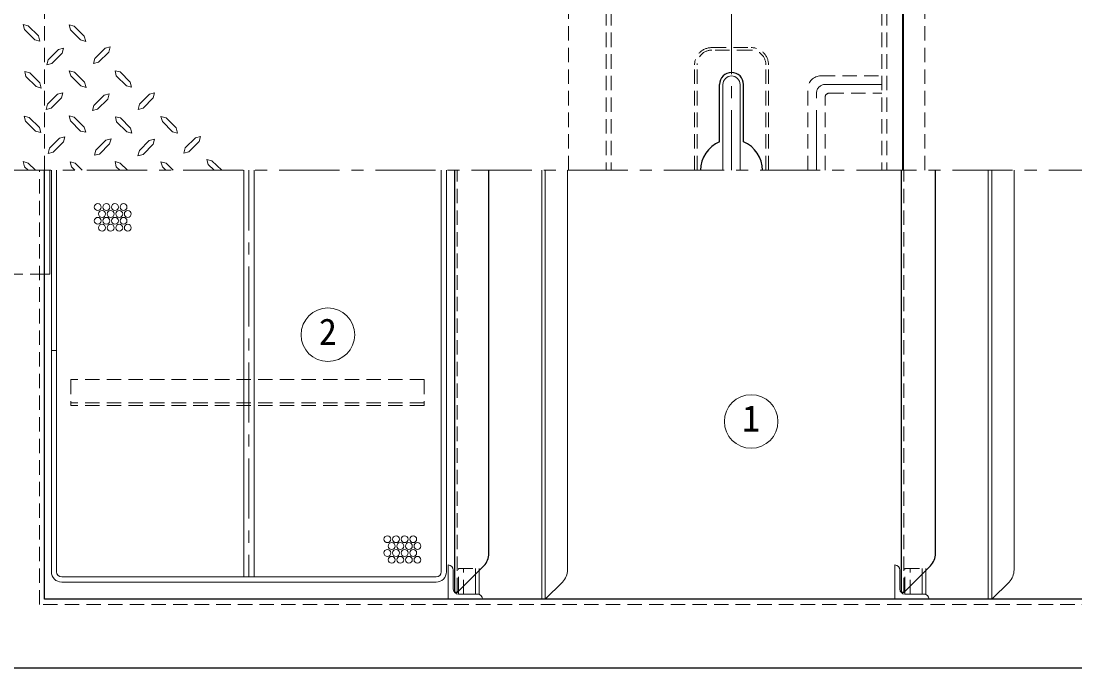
# Model space of a CAD drawing. Units: millimetres at full size, sheet at 1:7; details may follow other scales. Extents: x -1487 to 1348, y -983 to 984.
# Drawn here: x -844 to -230, y 226 to 602 of the extents above; entities that cross this region are included whole.
import ezdxf
from ezdxf.enums import TextEntityAlignment as Align

# ---------------------------------------------------------------- set-up
doc = ezdxf.new("R2010")
doc.units = ezdxf.units.MM
doc.header["$LTSCALE"] = 7
doc.linetypes.add('CHAIN1', pattern=[8, 5, -1, 1, -1])
doc.linetypes.add('DASHED1', pattern=[1.8, 1.2, -0.6])
doc.layers.add('0-A', color=4, linetype='Continuous', lineweight=9)
doc.styles.add('ＭＳ ゴシック', font='')
doc.styles.get('ＭＳ ゴシック').set_extended_font_data('MS Gothic')

msp = doc.modelspace()

# ---------------------------------------------------------------- linework, layer by layer
at = {"layer": '0-A', "color": 1, "lineweight": 40}
msp.add_line((-329.857, 515.513), (-329.857, 799.513), dxfattribs=at)
at = {"layer": '0-A', "color": 7, "linetype": 'DASHED1', "lineweight": 18}
for p, q in [((-524.857, 515.513), (-524.857, 756.513)), ((-499.857, 759.513), (-499.857, 515.513)), ((-342.357, 759.513), (-342.357, 515.513)), ((-317.357, 515.513), (-317.357, 756.513)), ((-441.357, 587.013), (-418.357, 587.013)), ((-418.357, 585.513), (-441.357, 585.513)), ((-451.357, 515.513), (-451.357, 577.013)), ((-449.857, 515.513), (-449.857, 577.013)), ((-409.857, 515.513), (-409.857, 577.013)), ((-408.357, 515.513), (-408.357, 577.013)), ((-377.857, 570.513), (-342.357, 570.513)), ((-385.357, 515.513), (-385.357, 563.013)), ((-372.857, 560.513), (-342.357, 560.513)), ((-375.357, 515.513), (-375.357, 558.013)), ((-832.857, 262.513), (-832.857, 515.513)), ((-589.607, 269.529), (-589.607, 515.513)), ((-329.607, 269.529), (-329.607, 515.513)), ((173.143, 262.513), (-832.857, 262.513))]:
    msp.add_line(p, q, dxfattribs=at)
at = {"layer": '0-A', "linetype": 'DASHED1'}
for p, q in [((-502.857, 759.513), (-502.857, 515.513)), ((-339.357, 759.513), (-339.357, 515.513)), ((-829.857, 515.513), (-829.857, 637.61)), ((-829.857, 455.013), (-869.857, 455.013)), ((-814.566, 393.513), (-814.566, 378.513)), ((-608.857, 393.513), (-814.566, 393.513)), ((-608.857, 393.513), (-608.857, 378.513)), ((-608.857, 380.013), (-814.566, 380.013)), ((-608.857, 378.513), (-814.566, 378.513)), ((-588.857, 270.279), (-588.857, 283.513)), ((-588.857, 283.513), (-576.702, 283.513)), ((-585.857, 268.513), (-585.857, 283.513)), ((-578.859, 280.277), (-578.859, 283.513)), ((-576.702, 283.513), (-576.702, 282.434)), ((-328.857, 270.279), (-328.857, 283.513)), ((-328.857, 283.513), (-316.702, 283.513)), ((-325.857, 268.513), (-325.857, 283.513)), ((-318.859, 280.277), (-318.859, 283.513)), ((-316.702, 283.513), (-316.702, 282.434))]:
    msp.add_line(p, q, dxfattribs=at)
at = {"layer": '0-A', "linetype": 'CHAIN1'}
for p, q in [((-429.857, 515.513), (-429.857, 650.513)), ((-375.357, 565.513), (-342.357, 565.513)), ((-380.357, 515.513), (-380.357, 560.513)), ((-973.191, 515.513), (500.143, 515.513)), ((-710.857, 515.513), (-710.857, 278.513))]:
    msp.add_line(p, q, dxfattribs=at)
at = {"layer": '0-A'}
for p, q in [((-835.592, 591.544), (-841.592, 597.544)), ((-833.436, 593.794), (-839.342, 599.701)), ((-808.873, 591.451), (-814.779, 597.357)), ((-806.717, 593.607), (-812.529, 599.513)), ((-835.592, 591.544), (-832.686, 590.794)), ((-833.436, 593.794), (-832.686, 590.794)), ((-808.873, 591.451), (-805.873, 590.607)), ((-806.717, 593.607), (-805.873, 590.607)), ((-821.811, 585.826), (-827.717, 579.919)), ((-819.654, 583.669), (-825.561, 577.763)), ((-821.811, 585.826), (-818.811, 586.669)), ((-819.654, 583.669), (-818.811, 586.669)), ((-794.623, 586.576), (-800.529, 580.669)), ((-792.467, 584.419), (-798.373, 578.513)), ((-794.623, 586.576), (-791.623, 587.419)), ((-792.467, 584.419), (-791.623, 587.419)), ((-828.561, 577.013), (-827.717, 579.919)), ((-825.561, 577.763), (-828.561, 577.013)), ((-801.279, 577.669), (-800.529, 580.669)), ((-798.373, 578.513), (-801.279, 577.669)), ((-832.498, 566.419), (-838.404, 572.326)), ((-806.529, 566.794), (-812.436, 572.701)), ((-779.904, 566.888), (-785.811, 572.794)), ((-834.654, 564.263), (-840.654, 570.169)), ((-832.498, 566.419), (-831.748, 563.419)), ((-808.686, 564.638), (-814.592, 570.544)), ((-808.686, 564.638), (-805.686, 563.794)), ((-806.529, 566.794), (-805.686, 563.794)), ((-782.061, 564.732), (-788.061, 570.638)), ((-782.061, 564.732), (-779.154, 563.888)), ((-779.904, 566.888), (-779.154, 563.888)), ((-834.654, 564.263), (-831.748, 563.419)), ((-822.279, 559.857), (-828.092, 553.951)), ((-822.279, 559.857), (-819.279, 560.607)), ((-820.029, 557.701), (-819.279, 560.607)), ((-795.186, 559.201), (-801.092, 553.294)), ((-795.186, 559.201), (-792.186, 560.044)), ((-793.029, 557.044), (-792.186, 560.044)), ((-768.748, 559.857), (-774.654, 553.951)), ((-768.748, 559.857), (-765.748, 560.607)), ((-766.592, 557.701), (-765.748, 560.607)), ((-820.029, 557.701), (-825.936, 551.701)), ((-801.842, 550.294), (-801.092, 553.294)), ((-766.592, 557.701), (-772.498, 551.701)), ((-832.873, 540.451), (-838.779, 546.357)), ((-806.717, 540.638), (-812.529, 546.451)), ((-762.092, 546.826), (-759.092, 546.076)), ((-761.248, 543.919), (-762.092, 546.826)), ((-835.029, 538.294), (-840.936, 544.201)), ((-832.873, 540.451), (-832.029, 537.451)), ((-808.873, 538.388), (-814.779, 544.294)), ((-806.717, 540.638), (-805.873, 537.638)), ((-781.873, 537.919), (-787.873, 543.826)), ((-779.717, 540.076), (-785.623, 545.982)), ((-779.717, 540.076), (-778.967, 537.076)), ((-755.342, 537.919), (-761.248, 543.919)), ((-753.186, 540.169), (-759.092, 546.076)), ((-753.186, 540.169), (-752.436, 537.169)), ((-835.029, 538.294), (-832.029, 537.451)), ((-821.061, 534.263), (-826.967, 528.357)), ((-821.061, 534.263), (-818.061, 535.013)), ((-818.811, 532.107), (-818.061, 535.013)), ((-808.873, 538.388), (-805.873, 537.638)), ((-794.154, 533.138), (-791.154, 533.888)), ((-791.998, 530.982), (-791.154, 533.888)), ((-781.873, 537.919), (-778.967, 537.076)), ((-755.342, 537.919), (-752.436, 537.169)), ((-742.029, 534.451), (-747.936, 528.544)), ((-742.029, 534.451), (-739.029, 535.201)), ((-739.779, 532.294), (-739.029, 535.201)), ((-818.811, 532.107), (-824.811, 526.107)), ((-794.154, 533.138), (-800.061, 527.232)), ((-791.998, 530.982), (-797.904, 524.982)), ((-768.842, 532.857), (-774.654, 526.951)), ((-766.592, 530.701), (-772.498, 524.701)), ((-768.842, 532.857), (-765.842, 533.607)), ((-766.592, 530.701), (-765.842, 533.607)), ((-739.779, 532.294), (-745.779, 526.294)), ((-800.811, 524.232), (-800.061, 527.232)), ((-797.904, 524.982), (-800.811, 524.232)), ((-775.498, 523.951), (-774.654, 526.951)), ((-772.498, 524.701), (-775.498, 523.951)), ((-735.373, 521.888), (-732.373, 521.044)), ((-734.529, 518.888), (-735.373, 521.888)), ((-839.436, 515.513), (-841.498, 517.576)), ((-835.123, 515.513), (-839.342, 519.732)), ((-825.857, 515.513), (-825.857, 410.513)), ((-822.857, 410.513), (-822.857, 515.513)), ((-812.248, 515.513), (-814.217, 517.482)), ((-808, 515.513), (-811.967, 519.638)), ((-781.592, 515.513), (-785.811, 519.732)), ((-762.092, 520.482), (-759.092, 519.732)), ((-761.248, 517.576), (-762.092, 520.482)), ((-759.186, 515.513), (-761.248, 517.576)), ((-754.873, 515.513), (-759.092, 519.732)), ((-731.154, 515.513), (-734.529, 518.888)), ((-726.707, 515.513), (-732.373, 521.044)), ((-525.357, 515.513), (-525.357, 282.655)), ((-265.357, 515.513), (-265.357, 282.655)), ((-528.286, 275.584), (-538.357, 265.513)), ((-268.286, 275.584), (-278.357, 265.513))]:
    msp.add_line(p, q, dxfattribs=at)
at = {"layer": '0-A', "color": 5, "lineweight": 25}
for p, q in [((-436.857, 532.096), (-436.857, 565.513)), ((-422.857, 532.096), (-422.857, 565.513)), ((-829.857, 265.513), (-829.857, 515.513)), ((-591.107, 515.513), (-591.107, 269.529)), ((-571.107, 292.171), (-571.107, 515.513)), ((-331.107, 515.513), (-331.107, 269.529)), ((-311.107, 292.171), (-311.107, 515.513)), ((-574.036, 285.1), (-589.607, 269.529)), ((-314.036, 285.1), (-329.607, 269.529)), ((170.143, 265.513), (-829.857, 265.513)), ((-589.607, 269.529), (-591.107, 269.529)), ((-329.607, 269.529), (-331.107, 269.529)), ((-849.857, 225.513), (190.143, 225.513))]:
    msp.add_line(p, q, dxfattribs=at)
at = {"layer": '0-A', "color": 7, "lineweight": 18}
for p, q in [((-434.857, 515.513), (-434.857, 565.513)), ((-424.857, 515.513), (-424.857, 565.513)), ((-826.857, 455.013), (-826.857, 515.513)), ((-713.857, 515.513), (-713.857, 278.513)), ((-707.857, 515.513), (-707.857, 278.513)), ((-598.857, 281.513), (-598.857, 515.513)), ((-595.857, 281.513), (-595.857, 515.513)), ((-540.357, 515.513), (-540.357, 265.513)), ((-538.357, 265.513), (-538.357, 515.513)), ((-280.357, 515.513), (-280.357, 265.513)), ((-278.357, 265.513), (-278.357, 515.513)), ((-829.857, 455.013), (-826.857, 455.013)), ((-825.857, 410.513), (-822.857, 410.513)), ((-825.857, 281.513), (-825.857, 410.513)), ((-822.857, 281.513), (-822.857, 410.513)), ((-594.857, 285.513), (-594.857, 265.513)), ((-591.857, 271.513), (-591.857, 282.513)), ((-576.702, 282.434), (-576.702, 268.513)), ((-334.857, 285.513), (-334.857, 265.513)), ((-331.857, 271.513), (-331.857, 282.513)), ((-316.702, 282.434), (-316.702, 268.513)), ((-601.857, 278.513), (-819.857, 278.513)), ((-578.859, 268.513), (-578.859, 280.277)), ((-318.859, 268.513), (-318.859, 280.277)), ((-819.857, 275.513), (-601.857, 275.513)), ((-588.857, 268.513), (-588.857, 270.279)), ((-328.857, 268.513), (-328.857, 270.279)), ((-576.702, 268.513), (-588.857, 268.513)), ((-316.702, 268.513), (-328.857, 268.513))]:
    msp.add_line(p, q, dxfattribs=at)
at = {"layer": '0-A'}
for points in [[(-841.592, 597.544), (-842.342, 600.451), (-839.342, 599.701)], [(-814.779, 597.357), (-815.529, 600.357), (-812.529, 599.513)], [(-840.654, 570.169), (-841.404, 573.169), (-838.404, 572.326)], [(-814.592, 570.544), (-815.436, 573.544), (-812.436, 572.701)], [(-788.061, 570.638), (-788.811, 573.544), (-785.811, 572.794)], [(-825.936, 551.701), (-828.936, 550.951), (-828.092, 553.951)], [(-793.029, 557.044), (-798.936, 551.138), (-801.842, 550.294)], [(-772.498, 551.701), (-775.404, 550.951), (-774.654, 553.951)], [(-840.936, 544.201), (-841.779, 547.107), (-838.779, 546.357)], [(-814.779, 544.294), (-815.529, 547.294), (-812.529, 546.451)], [(-787.873, 543.826), (-788.623, 546.732), (-785.623, 545.982)], [(-824.811, 526.107), (-827.717, 525.357), (-826.967, 528.357)], [(-745.779, 526.294), (-748.686, 525.544), (-747.936, 528.544)], [(-841.498, 517.576), (-842.342, 520.576), (-839.342, 519.732)], [(-814.217, 517.482), (-814.967, 520.388), (-811.967, 519.638)], [(-785.998, 515.513), (-788.061, 517.576), (-788.811, 520.576), (-785.811, 519.732)]]:
    msp.add_lwpolyline(points, dxfattribs=at)
for centre in [(-798.863, 494.069), (-796.363, 490.069), (-793.863, 494.069), (-791.363, 490.069), (-788.863, 494.069), (-786.363, 490.069), (-783.863, 494.069), (-781.363, 490.069), (-798.863, 486.069), (-793.863, 486.069), (-788.863, 486.069), (-783.863, 486.069), (-796.363, 482.069), (-791.363, 482.069), (-786.363, 482.069), (-781.363, 482.069), (-630.212, 300.53), (-625.212, 300.53), (-620.212, 300.53), (-615.212, 300.53), (-630.212, 292.53), (-627.712, 296.53), (-625.212, 292.53), (-622.712, 296.53), (-620.212, 292.53), (-617.712, 296.53), (-615.212, 292.53), (-612.712, 296.53), (-627.712, 288.53), (-622.712, 288.53), (-617.712, 288.53), (-612.712, 288.53)]:
    msp.add_circle(centre, 2, dxfattribs=at)
at = {"layer": '0-A', "color": 7, "lineweight": 18}
for centre in [(-664.863, 419.674), (-418.435, 369.15)]:
    msp.add_circle(centre, 15.6, dxfattribs=at)
at = {"layer": '0-A', "color": 7, "linetype": 'DASHED1', "lineweight": 18}
for centre, radius, start, end in [((-441.357, 577.013), 10, 90, 180), ((-441.357, 577.013), 8.5, 90, 180), ((-418.357, 577.013), 10, 0, 90), ((-418.357, 577.013), 8.5, 0, 90), ((-377.857, 563.013), 7.5, 90, 180), ((-372.857, 558.013), 2.5, 90, 180)]:
    msp.add_arc(centre, radius, start, end, dxfattribs=at)
at = {"layer": '0-A', "color": 5, "lineweight": 25}
for centre, radius, start, end in [((-429.857, 565.513), 7, 0, 180), ((-429.857, 515.513), 18, 112.88538, 180), ((-429.857, 515.513), 18, 0, 67.11462), ((-581.107, 292.171), 10, 315, 360), ((-321.107, 292.171), 10, 315, 360)]:
    msp.add_arc(centre, radius, start, end, dxfattribs=at)
at = {"layer": '0-A', "color": 7, "lineweight": 18}
for centre, radius, start, end in [((-429.857, 565.513), 5, 0, 180), ((-594.857, 282.513), 3, 0, 90), ((-334.857, 282.513), 3, 0, 90), ((-819.857, 281.513), 6, 180, 270), ((-819.857, 281.513), 3, 180, 270), ((-601.857, 281.513), 6, 270, 0), ((-601.857, 281.513), 3, 270, 0), ((-588.857, 271.513), 3, 180, 270), ((-328.857, 271.513), 3, 180, 270), ((-577.857, 265.513), 3, 0, 90), ((-317.857, 265.513), 3, 0, 90)]:
    msp.add_arc(centre, radius, start, end, dxfattribs=at)
at = {"layer": '0-A', "linetype": 'CHAIN1'}
msp.add_arc((-375.357, 560.513), 5, 90, 180, dxfattribs=at)
at = {"layer": '0-A'}
for centre in [(-535.357, 282.655), (-275.357, 282.655)]:
    msp.add_arc(centre, 10, 315, 360, dxfattribs=at)

# ---------------------------------------------------------------- texts
at = {"layer": '0-A', "color": 7, "style": 'ＭＳ ゴシック'}
for s, p in [('2', (-670.113, 409.174)), ('1', (-423.685, 358.65))]:
    msp.add_text(s, height=15.4, dxfattribs=at).set_placement(p, align=Align.BOTTOM_LEFT)

doc.saveas('drawing.dxf')
